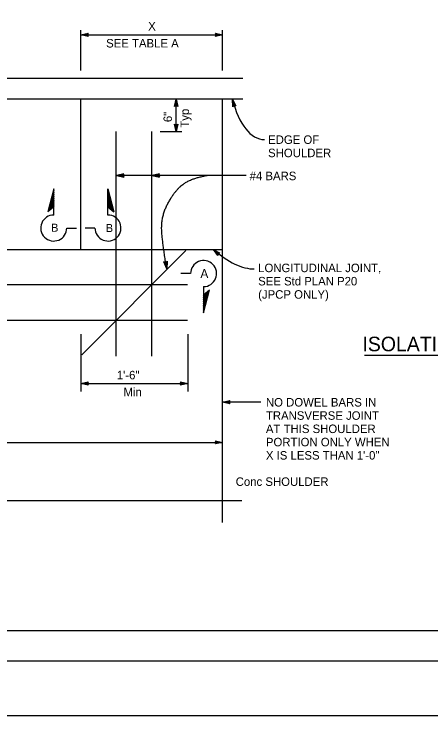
# Model space of a CAD drawing. Extents: x -894 to 866, y -476 to 714.
# Drawn here: x -234 to 110, y -476 to 102 of the extents above; entities that cross this region are included whole.
import ezdxf

# ---------------------------------------------------------------- set-up
doc = ezdxf.new("R2010")
doc.units = 0
for name, color, linetype in [('10 Sheet Format', 7, 'Continuous'), ('56 Stage 3 Anno', 7, 'Continuous'), ('57 Undefined', 7, 'Continuous'), ('60 Nongeo Data', 7, 'Continuous')]:
    doc.layers.add(name, color=color, linetype=linetype)

msp = doc.modelspace()

# ---------------------------------------------------------------- linework, layer by layer
at = {"layer": '10 Sheet Format'}
for p, q in [((-813.45, -406.04), (811.55, -406.04)), ((-863.46, -431.04), (836.55, -431.04))]:
    msp.add_line(p, q, dxfattribs=at)
for points in [[(-894.04, 713.56), (865.96, 713.56), (865.96, -476.44), (-894.04, -476.44)], [(-863.46, -431.04), (836.55, -431.04), (836.55, 668.96), (-863.46, 668.96)]]:
    msp.add_lwpolyline(points, close=True, dxfattribs=at)
at = {"layer": '56 Stage 3 Anno'}
for p, q in [((-178.42, 55.54), (-178.42, 88.7)), ((-61.56, 55.54), (-61.56, 88.7)), ((-178.42, 84.97), (-172.42, 86.3)), ((-178.42, 84.97), (-61.56, 84.97)), ((-172.42, 83.63), (-178.42, 84.97)), ((-178.42, 84.97), (-178.42, 84.97)), ((-172.64, 83.99), (-177.04, 84.97)), ((-177.03, 84.97), (-172.66, 85.94)), ((-175.66, 84.97), (-172.83, 85.59)), ((-172.87, 84.35), (-175.66, 84.97)), ((-174.28, 84.97), (-173.07, 85.23)), ((-173.05, 84.69), (-174.28, 84.97)), ((-172.42, 86.3), (-173.22, 84.97)), ((-173.22, 84.97), (-172.42, 83.63)), ((-172.42, 86.3), (-172.42, 86.3)), ((-172.42, 83.63), (-172.42, 83.63)), ((-66.76, 84.97), (-67.56, 86.31)), ((-67.56, 86.31), (-67.56, 86.31)), ((-67.56, 86.31), (-61.56, 84.97)), ((-61.56, 84.97), (-67.56, 83.64)), ((-67.56, 83.64), (-66.76, 84.97)), ((-67.56, 83.64), (-67.56, 83.64)), ((-67.35, 85.95), (-62.94, 84.97)), ((-62.95, 84.97), (-67.33, 84)), ((-64.33, 84.97), (-67.15, 84.35)), ((-67.11, 85.59), (-64.33, 84.97)), ((-66.94, 85.25), (-65.71, 84.97)), ((-65.71, 84.97), (-66.92, 84.71)), ((-61.56, 84.97), (-61.56, 84.97)), ((-101.14, 25.78), (-99.81, 31.78)), ((-100.79, 25.99), (-99.81, 30.4)), ((-100.43, 26.23), (-99.81, 29.01)), ((-99.81, 5.25), (-99.81, 31.78)), ((-99.81, 31.78), (-99.81, 31.78)), ((-99.81, 31.78), (-98.48, 25.78)), ((-99.81, 29.01), (-99.18, 26.19)), ((-99.8, 30.38), (-98.83, 26.01)), ((-53.26, 25.63), (-53.42, 31.78)), ((-53.42, 31.78), (-53.42, 31.78)), ((-53.42, 31.78), (-50.67, 26.28)), ((-52.96, 25.93), (-53.08, 30.44)), ((-53.08, 30.43), (-51.07, 26.42)), ((-52.67, 26.24), (-52.75, 29.1)), ((-52.75, 29.1), (-51.45, 26.51)), ((-99.81, 26.58), (-101.14, 25.78)), ((-101.14, 25.78), (-101.14, 25.78)), ((-100.08, 26.4), (-99.81, 27.63)), ((-99.81, 27.63), (-99.54, 26.42)), ((-98.48, 25.78), (-99.81, 26.58)), ((-98.48, 25.78), (-98.48, 25.78)), ((-52.15, 26.73), (-53.26, 25.63)), ((-53.26, 25.63), (-53.26, 25.63)), ((-52.38, 26.5), (-52.41, 27.76)), ((-52.41, 27.76), (-51.86, 26.65)), ((-50.67, 26.28), (-52.15, 26.73)), ((-50.67, 26.28), (-50.67, 26.28)), ((-99.81, 5.25), (-101.14, 11.25)), ((-101.14, 11.25), (-101.14, 11.25)), ((-101.14, 11.25), (-99.81, 10.45)), ((-99.81, 6.64), (-100.78, 11.02)), ((-99.8, 8.01), (-100.43, 10.84)), ((-99.8, 9.39), (-100.07, 10.6)), ((-99.81, 10.45), (-98.47, 11.25)), ((-98.47, 11.25), (-99.81, 5.25)), ((-98.82, 11.03), (-99.8, 6.63)), ((-99.18, 10.8), (-99.8, 8.01)), ((-99.53, 10.62), (-99.8, 9.39)), ((-98.47, 11.25), (-98.47, 11.25)), ((-113, 5.25), (-95.27, 5.25)), ((-99.81, 5.25), (-99.81, 5.25)), ((-42.16, -31.06), (-148.82, -31.06)), ((-148.82, -31.06), (-148.82, -31.06)), ((-142.91, -29.74), (-142.91, -29.74)), ((-142.91, -32.36), (-142.91, -32.36)), ((-119.59, -31.06), (-119.59, -31.06)), ((-113.68, -29.74), (-113.68, -29.74)), ((-113.68, -32.36), (-113.68, -32.36)), ((-200.79, -41.89), (-205.62, -60.84)), ((-200.79, -43.45), (-205.12, -60.44)), ((-200.79, -45.01), (-204.62, -60.03)), ((-200.79, -63.6), (-200.79, -41.89)), ((-156.08, -41.89), (-151.25, -60.84)), ((-156.08, -63.6), (-156.08, -41.89)), ((-156.08, -43.45), (-151.75, -60.44)), ((-156.08, -45.01), (-152.25, -60.03)), ((-200.79, -46.57), (-204.12, -59.62)), ((-200.79, -48.12), (-203.62, -59.22)), ((-200.79, -49.68), (-203.11, -58.81)), ((-200.79, -51.24), (-202.61, -58.41)), ((-156.08, -46.57), (-152.75, -59.62)), ((-156.08, -48.12), (-153.26, -59.22)), ((-156.08, -49.68), (-153.76, -58.81)), ((-156.08, -51.24), (-154.26, -58.41)), ((-200.79, -56.93), (-205.62, -60.84)), ((-200.79, -52.8), (-202.11, -58)), ((-200.79, -54.36), (-201.61, -57.6)), ((-200.79, -55.92), (-201.11, -57.19)), ((-156.08, -52.8), (-154.76, -58)), ((-156.08, -54.36), (-155.26, -57.6)), ((-156.08, -55.92), (-155.76, -57.19)), ((-156.08, -56.93), (-151.25, -60.84)), ((-190.07, -74.31), (-181.92, -74.31)), ((-166.8, -74.31), (-174.95, -74.31)), ((-65.56, -96.97), (-69.14, -91.98)), ((-69.14, -91.98), (-69.14, -91.98)), ((-69.14, -91.98), (-63.78, -94.98)), ((-65.48, -96.56), (-68.11, -92.9)), ((-68.1, -92.9), (-64.19, -95.09)), ((-65.42, -96.14), (-67.08, -93.82)), ((-67.08, -93.82), (-64.56, -95.23)), ((-65.32, -95.76), (-66.05, -94.74)), ((-66.05, -94.74), (-64.97, -95.35)), ((-65.26, -95.44), (-65.56, -96.97)), ((-65.56, -96.97), (-65.56, -96.97)), ((-63.78, -94.98), (-65.26, -95.44)), ((-63.78, -94.98), (-63.78, -94.98)), ((-109.96, -102.22), (-109.96, -102.22)), ((-107.33, -101.75), (-107.33, -101.75)), ((-107.59, -107.89), (-107.59, -107.89)), ((-87.98, -111.85), (-96.13, -111.85)), ((-77.26, -122.57), (-77.26, -144.27)), ((-77.26, -144.27), (-72.43, -125.32)), ((-77.26, -129.24), (-72.43, -125.32)), ((-77.26, -142.71), (-72.93, -125.73)), ((-77.26, -141.16), (-73.43, -126.13)), ((-77.26, -139.6), (-73.93, -126.54)), ((-77.26, -138.04), (-74.44, -126.95)), ((-77.26, -136.48), (-74.94, -127.35)), ((-77.26, -134.92), (-75.44, -127.76)), ((-77.26, -133.36), (-75.94, -128.16)), ((-77.26, -131.81), (-76.44, -128.57)), ((-77.26, -130.25), (-76.94, -128.97)), ((-178.42, -161.7), (-178.42, -208.97)), ((-90.4, -161.7), (-90.4, -208.97)), ((-178.42, -202.5), (-172.42, -201.17)), ((-177.03, -202.49), (-172.66, -201.52)), ((-175.66, -202.5), (-172.83, -201.87)), ((-174.28, -202.5), (-173.07, -202.23)), ((-172.42, -201.17), (-173.22, -202.5)), ((-172.42, -201.17), (-172.42, -201.17)), ((-95.6, -202.5), (-96.4, -201.16)), ((-96.4, -201.16), (-96.4, -201.16)), ((-96.4, -201.16), (-90.4, -202.5)), ((-96.19, -201.51), (-91.78, -202.49)), ((-95.95, -201.87), (-93.16, -202.49)), ((-95.78, -202.22), (-94.55, -202.49)), ((-178.42, -202.5), (-90.4, -202.5)), ((-172.42, -203.84), (-178.42, -202.5)), ((-178.42, -202.5), (-178.42, -202.5)), ((-172.64, -203.48), (-177.04, -202.5)), ((-172.87, -203.12), (-175.66, -202.5)), ((-173.05, -202.77), (-174.28, -202.5)), ((-173.22, -202.5), (-172.42, -203.84)), ((-172.42, -203.84), (-172.42, -203.84)), ((-90.4, -202.5), (-96.4, -203.83)), ((-96.4, -203.83), (-95.6, -202.5)), ((-96.4, -203.83), (-96.4, -203.83)), ((-91.79, -202.5), (-96.17, -203.47)), ((-93.16, -202.49), (-95.99, -203.12)), ((-94.55, -202.49), (-95.75, -202.76)), ((-90.4, -202.5), (-90.4, -202.5)), ((-61.56, -217.91), (-55.56, -216.58)), ((-30.19, -217.91), (-61.56, -217.91)), ((-55.56, -219.25), (-61.56, -217.91)), ((-61.56, -217.91), (-61.56, -217.91)), ((-55.78, -218.89), (-60.18, -217.91)), ((-60.17, -217.91), (-55.8, -216.94)), ((-58.8, -217.91), (-55.97, -217.28)), ((-56.01, -218.53), (-58.8, -217.91)), ((-57.42, -217.91), (-56.21, -217.64)), ((-56.19, -218.19), (-57.42, -217.91)), ((-55.56, -216.58), (-56.36, -217.91)), ((-56.36, -217.91), (-55.56, -219.25)), ((-55.56, -216.58), (-55.56, -216.58)), ((-55.56, -219.25), (-55.56, -219.25)), ((-306.96, -250.96), (-61.56, -250.96)), ((-66.76, -250.96), (-67.56, -249.62)), ((-67.56, -249.62), (-67.56, -249.62)), ((-67.56, -249.62), (-61.56, -250.96)), ((-61.56, -250.96), (-67.56, -252.29)), ((-67.56, -252.29), (-66.76, -250.96)), ((-67.56, -252.29), (-67.56, -252.29)), ((-67.35, -249.98), (-62.94, -250.96)), ((-62.95, -250.97), (-67.33, -251.94)), ((-64.33, -250.96), (-67.15, -251.59)), ((-67.11, -250.34), (-64.33, -250.96)), ((-66.94, -250.69), (-65.71, -250.96)), ((-65.71, -250.96), (-66.92, -251.23)), ((-61.56, -250.96), (-61.56, -250.96))]:
    msp.add_line(p, q, dxfattribs=at)
for points in [[(-142.91, -29.74), (-148.82, -31.06), (-142.91, -32.37), (-143.12, -32.02), (-147.45, -31.06), (-143.12, -30.09), (-143.33, -30.44), (-146.1, -31.05), (-143.33, -31.67), (-143.54, -31.32), (-144.74, -31.05), (-143.54, -30.78), (-143.7, -31.06), (-142.91, -32.37), (-143.7, -31.06)], [(-113.68, -29.74), (-119.59, -31.06), (-113.68, -32.37), (-113.89, -32.02), (-118.22, -31.06), (-113.89, -30.09), (-114.1, -30.44), (-116.87, -31.05), (-114.1, -31.67), (-114.31, -31.32), (-115.51, -31.05), (-114.31, -30.78), (-114.47, -31.06), (-113.68, -32.37), (-114.47, -31.06)], [(-107.33, -101.75), (-107.59, -107.89), (-109.96, -102.22), (-109.57, -102.37), (-107.84, -106.53), (-107.64, -102.02), (-107.95, -102.29), (-108.08, -105.17), (-109.19, -102.52), (-108.8, -102.67), (-108.32, -103.81), (-108.27, -102.57), (-108.51, -102.78), (-109.96, -102.22), (-108.51, -102.78)]]:
    msp.add_lwpolyline(points, close=True, dxfattribs=at)
for centre, start, end in [((-200.79, -74.31), 90.00004, 0.00053), ((-156.08, -74.31), 179.99947, 89.99996), ((-77.26, -111.85), 270.00004, 180.00053)]:
    msp.add_arc(centre, 10.72, start, end, dxfattribs=at)
for centre, major_axis, ratio, start_param, end_param in [((-18.87, 85.84), (9.66, 87.18), 0.428737, 2.2863, 3.181684), ((-58.75, -64.47), (33.45, -40.08), 0.51046, 4.993097, 5.896057)]:
    msp.add_ellipse(centre, major_axis=major_axis, ratio=ratio, start_param=start_param, end_param=end_param, dxfattribs=at)
msp.add_open_spline([(-107.59, -107.89), (-110.36, -92.46), (-112.89, -65.51), (-100.68, -42.93), (-87.32, -33.26), (-74.42, -30.96)], degree=2, dxfattribs=at)
at = {"layer": '57 Undefined'}
msp.add_line((55.36, -179.22), (501.31, -179.22), dxfattribs=at)
at = {"layer": '60 Nongeo Data'}
for p, q in [((-44.85, 48.99), (-735.75, 48.99)), ((-44.85, 31.78), (-735.75, 31.78)), ((-178.42, -91.98), (-178.42, 31.78)), ((-61.56, -317.06), (-61.56, 31.78)), ((-149.26, -179.93), (-149.26, 5.25)), ((-120.03, -179.93), (-120.03, 5.25)), ((-613.92, -91.98), (-178.42, -91.98)), ((-178.42, -91.98), (-61.56, -91.98)), ((-177.67, -178.71), (-91.9, -92.94)), ((-90.54, -121.21), (-701.94, -121.21)), ((-90.54, -150.44), (-701.94, -150.44)), ((-735.75, -298.8), (-45.77, -298.8))]:
    msp.add_line(p, q, dxfattribs=at)

# ---------------------------------------------------------------- texts
at = {"layer": '56 Stage 3 Anno'}
for s, height, p in [('B', 6.57, (-202.82, -77.34)), ('B', 6.57, (-157.77, -77.59)), ('A', 7.35, (-79.93, -115.54))]:
    msp.add_text(s, height=height, dxfattribs=at).set_placement(p)
at = {"layer": '57 Undefined'}
for s, height, p in [('X', 7, (-122.95, 88.47)), ('SEE TABLE A', 7, (-157.6, 74.47)), ('EDGE OF', 7, (-24.11, -4.98)), ('SHOULDER', 7, (-24.11, -15.92)), ('#4 BARS', 7, (-39.32, -34.88)), ('LONGITUDINAL JOINT,', 7, (-32.3, -110.68)), ('SEE Std PLAN P20', 7, (-32.3, -121.62)), ('(JPCP ONLY)', 7, (-32.3, -132.56)), ('ISOLATION JOINT AROUND INLET DEPRESSION', 12, (53.65, -175.88)), ('1\'-6"', 7, (-148.79, -199)), ('Min', 7, (-143.28, -213)), ('NO DOWEL BARS IN', 7, (-25.91, -221.41)), ('TRANSVERSE JOINT', 7, (-25.91, -232.35)), ('AT THIS SHOULDER', 7, (-25.91, -243.29)), ('PORTION ONLY WHEN', 7, (-25.91, -254.22)), ('X IS LESS THAN 1\'-0"', 7, (-25.91, -265.16)), ('Conc SHOULDER', 7, (-50.8, -286.83))]:
    msp.add_text(s, height=height, dxfattribs=at).set_placement(p)
for s, p in [('Typ', (-89.31, 8.4)), ('6"', (-103.31, 12.96))]:
    msp.add_text(s, height=7, rotation=90, dxfattribs=at).set_placement(p)

doc.saveas('drawing.dxf')
